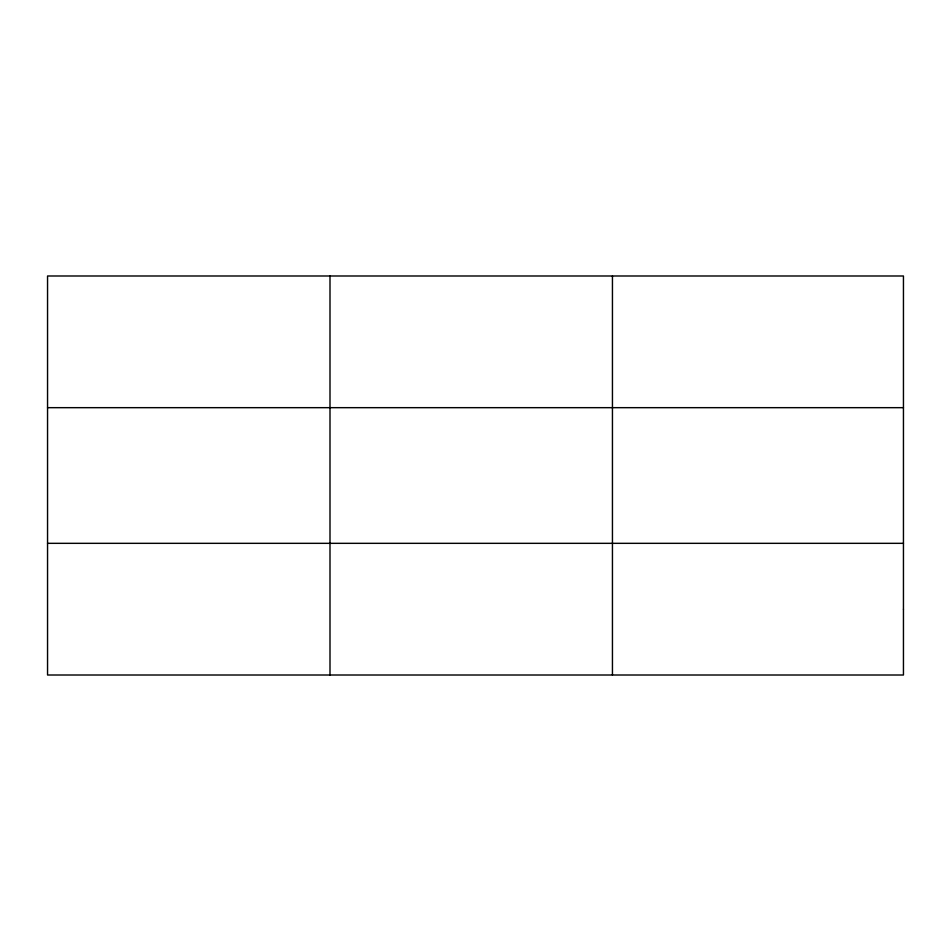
<?xml version="1.0" encoding="UTF-8"?>
<svg xmlns="http://www.w3.org/2000/svg" width="951" height="951" viewBox="0 0 951 951"><rect width="100%" height="100%" fill="white"/><g stroke="black" fill="none" stroke-linecap="round" stroke-linejoin="round"><path stroke-width="1.43" d="M329.997 275.992L329.997 675.008M612.444 275.992L612.444 675.008M47.55 407.67L903.45 407.67M47.55 543.33L903.45 543.33M903.45 609.175L903.45 675.008L47.55 675.008L47.55 275.992L903.45 275.992L903.45 609.175"/></g></svg>
